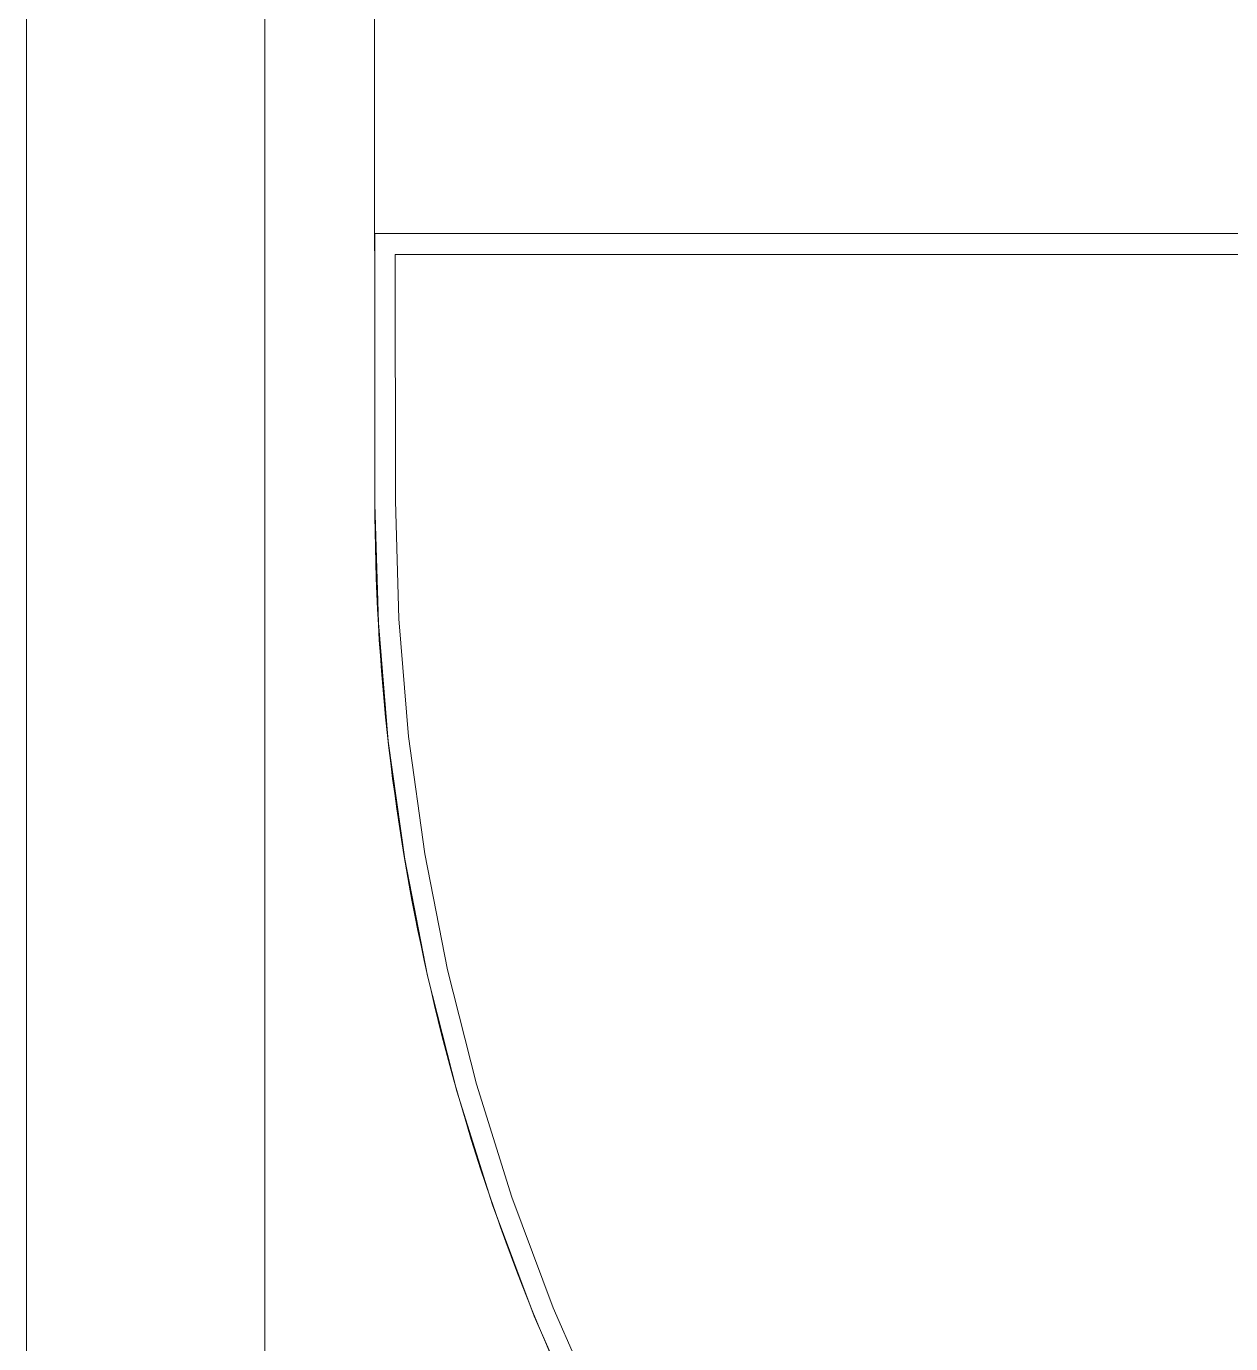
# Model space of a CAD drawing. Header units: millimetres. Extents: x -1303 to 98744, y -1303 to 90097.
# Drawn here: x 7 to 5840, y 13691 to 20072 of the extents above; entities that cross this region are included whole.
import ezdxf

# ---------------------------------------------------------------- set-up
doc = ezdxf.new("R2010")
doc.units = ezdxf.units.MM
doc.layers.add('PDF_Geometry', color=7, linetype='Continuous')

msp = doc.modelspace()

# ---------------------------------------------------------------- linework, layer by layer
at = {"layer": 'PDF_Geometry', "lineweight": 0}
for points in [[(6.54583, 6.54583), (97433.8658, 6.54583), (97433.8658, 88787.25523), (6.54583, 88787.25523)], [(1161.74035, 13281.54944), (80883.69126, 13281.54944), (80883.69126, 87632.06458), (1161.74035, 87632.06458)], [(1161.74035, 1094.88274), (96279.51452, 1094.88274), (96279.51452, 87632.06407), (1161.74035, 87632.06407)]]:
    msp.add_lwpolyline(points, close=True, dxfattribs=at)
at = {"layer": 'PDF_Geometry', "color": 1, "lineweight": 0}
msp.add_lwpolyline([(80623.8782, 13152.0657), (80623.8782, 86672.35925), (1637.3587, 86672.35925), (1694.907, 17759.30172), (1711.83292, 17182.97521), (1760.07166, 16609.18593), (1839.62346, 16037.93595), (1950.48832, 15472.60963), (2091.81989, 14914.0541), (2264.46428, 14363.96153), (2466.72904, 13824.87122), (2697.76807, 13296.78215), (2771.39569, 13152.0657)], dxfattribs=at)
at = {"layer": 'PDF_Geometry', "color": 9, "lineweight": 0, "true_color": 0xc0c0c0}
msp.add_lwpolyline([(2771.39569, 13152.0657, -0.1152419451), (1694.907, 17773.69041), (1694.06065, 19067.67657), (8004.04512, 19067.67657)], format="xyb", dxfattribs=at)
msp.add_lwpolyline([(8004.04512, 18966.96814), (1793.92351, 18966.96814), (1795.6162, 17773.69041), (1810.84943, 17201.59331), (1858.24207, 16631.19046), (1936.94753, 16064.17196), (2046.11995, 15502.23), (2186.60492, 14947.90595), (2357.55687, 14401.19878), (2558.12918, 13864.64673), (2787.47527, 13340.79018), (2883.1069, 13152.0657)], dxfattribs=at)

doc.saveas('drawing.dxf')
